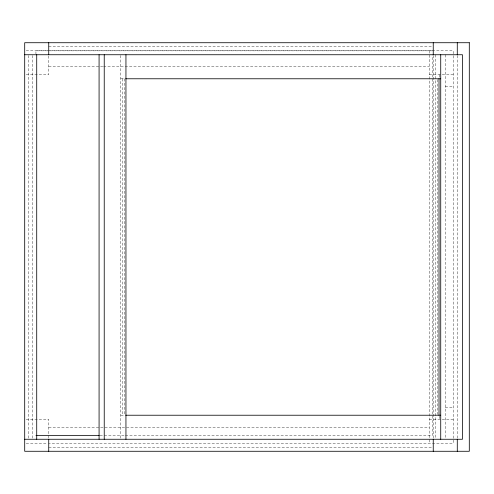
<?xml version="1.0" encoding="UTF-8"?>
<svg xmlns="http://www.w3.org/2000/svg" width="494" height="494" viewBox="0 0 494 494"><rect width="100%" height="100%" fill="white"/><g stroke="black" fill="none" stroke-linecap="round" stroke-linejoin="round"><path stroke-width="0.37" stroke-dasharray="2.47 1.85" d="M48.733 46.732L432.478 46.732M26.201 50.734L453.276 50.734L453.276 443.266L48.733 443.266M432.472 50.851L35.939 50.851L35.939 53.932M48.733 66.758L102.758 66.758M103.53 66.758L124.371 66.758M125.143 66.758L429.249 66.758M26.201 74.767L48.733 74.767L48.733 55.242M429.249 74.767L453.276 74.767M120.789 78.774L124.821 78.774M445.267 86.783L453.276 86.783M445.267 407.217L453.276 407.217M120.789 415.226L124.821 415.226M26.201 419.233L48.733 419.233L48.733 438.758M429.249 419.233L453.276 419.233M48.733 427.242L429.249 427.242M99.967 435.368L124.655 435.368M125.427 435.368L432.472 435.368L432.472 55.476M26.201 443.266L47.233 443.266M48.733 447.268L432.478 447.268M457.283 55.513L457.283 438.487M445.267 54.741L445.267 438.487M439.259 74.767L439.259 77.848M439.259 416.152L439.259 419.233M437.295 79.546L437.295 414.454M435.572 54.741L435.572 438.511M433.25 55.513L433.25 438.487M429.249 50.734L429.249 443.266M124.222 78.774L124.222 415.226M122.506 78.774L122.506 415.226M120.789 55.489L120.789 438.511M32.709 55.513L32.709 439.259M28.708 55.513L28.708 439.259"/><path stroke-width="0.74" d="M24.7 54.741L462.44 54.741L462.44 439.259L24.7 439.259M125.766 78.774L440.728 78.774M125.766 415.226L440.728 415.226M35.939 435.368L99.195 435.368M457.283 42.725L457.283 54.741M457.283 439.259L457.283 451.275M440.728 54.741L440.728 439.259M439.012 78.774L439.012 415.226M433.25 42.725L433.25 54.741M433.25 439.259L433.25 451.275M125.945 54.741L125.945 439.259M104.234 54.741L104.234 439.259M99.078 54.741L99.078 439.259M48.733 42.725L48.733 54.741M48.733 439.259L48.733 451.275M36.717 54.741L36.717 439.259M469.3 42.725L24.7 42.725L24.7 451.275L469.3 451.275L469.3 42.725"/></g></svg>
